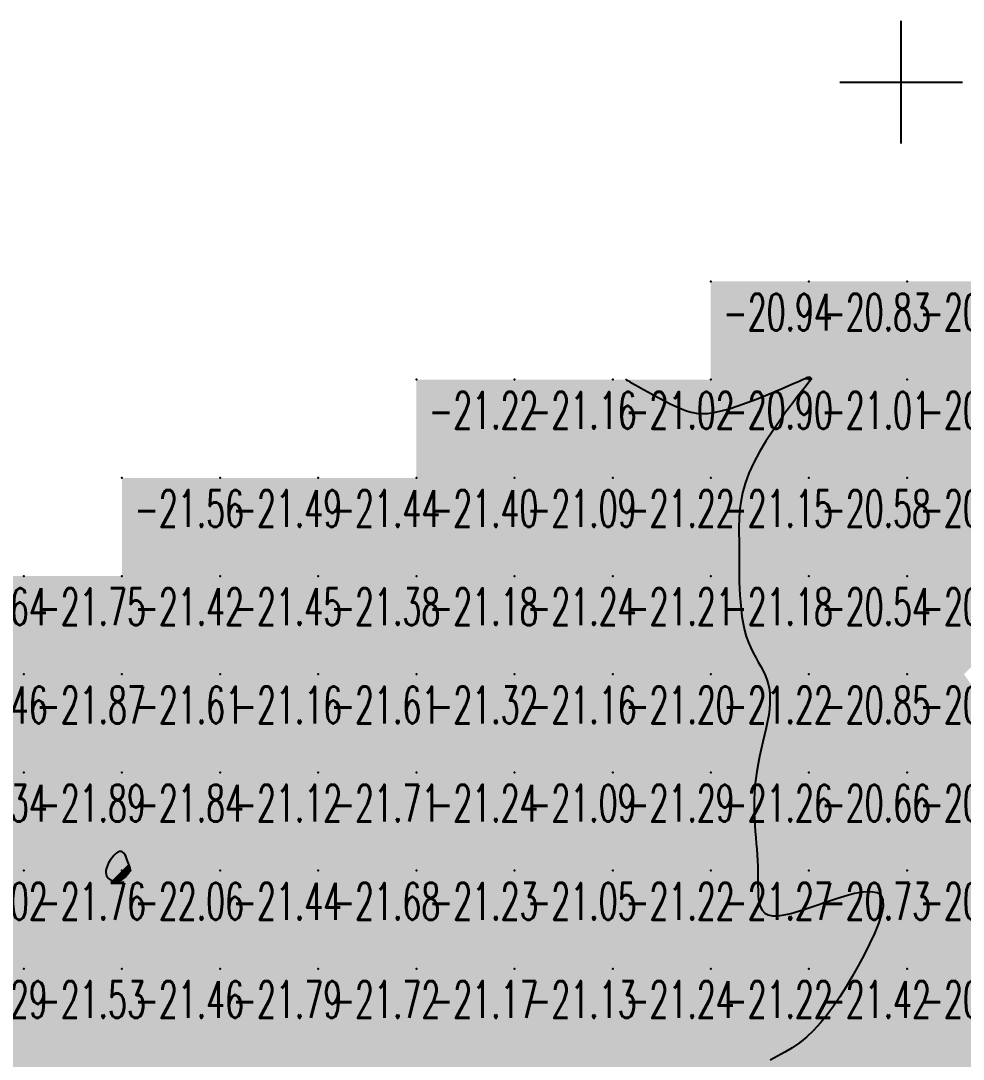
# Model space of a CAD drawing. Header units: millimetres. Extents: x 88261 to 90953, y 390274 to 392322.
# Drawn here: x 88909.9 to 89006, y 391898 to 392003.8 of the extents above; entities that cross this region are included whole.
import ezdxf
from ezdxf.enums import TextEntityAlignment as Align

# ---------------------------------------------------------------- set-up
doc = ezdxf.new("R2010")
doc.units = ezdxf.units.MM
doc.header["$LTSCALE"] = 25
for name, color, linetype in [('Carroyage(1)_Croix', 7, 'Continuous'), ('CN_03_00', 7, 'Continuous'), ('COTEAlt', 7, 'Continuous'), ('TN_COLORIAGE', 7, 'Continuous')]:
    doc.layers.add(name, color=color, linetype=linetype)
doc.styles.add('Simplex 1.0', font='Simplex.shx', dxfattribs={"width": 0.99, "height": 2.5})
doc.styles.get("Standard").update_dxf_attribs({"font": 'times.ttf'})

# ---------------------------------------------------------------- blocks, each defined once
blk = doc.blocks.new('COTE')
at = {"color": 0}
blk.add_point((0, 0), dxfattribs=at)
at = {"layer": 'COTEAlt'}
blk.add_attdef('ALT', text='', height=3.75, dxfattribs=at).set_placement((1.25, -1.25), align=Align.TOP_LEFT)

msp = doc.modelspace()

# ---------------------------------------------------------------- linework, layer by layer
at = {"layer": 'Carroyage(1)_Croix'}
for p, q in [((88999.65, 391991.29), (88999.65, 392003.79)), ((88993.4, 391997.54), (89005.9, 391997.54))]:
    msp.add_line(p, q, dxfattribs=at)
at = {"layer": 'CN_03_00', "elevation": -21, "flags": 128}
msp.add_lwpolyline([(88971.63, 391967.24), (88971.63, 391967.24), (88971.64, 391967.23), (88971.68, 391967.21), (88971.74, 391967.17), (88971.85, 391967.11), (88972.01, 391967.02), (88972.24, 391966.89), (88972.54, 391966.72), (88972.93, 391966.5), (88973.38, 391966.25), (88973.89, 391965.96), (88974.44, 391965.66), (88975.02, 391965.35), (88975.6, 391965.05), (88976.18, 391964.76), (88976.73, 391964.5), (88977.26, 391964.26), (88977.76, 391964.07), (88978.26, 391963.93), (88978.77, 391963.83), (88979.32, 391963.79), (88979.91, 391963.81), (88980.56, 391963.9), (88981.3, 391964.05), (88982.13, 391964.28), (88983.02, 391964.57), (88983.96, 391964.91), (88984.91, 391965.27), (88985.83, 391965.63), (88986.71, 391966), (88987.51, 391966.33), (88988.2, 391966.63), (88988.75, 391966.87), (88989.19, 391967.07), (88989.52, 391967.21), (88989.77, 391967.32), (88989.94, 391967.4), (88990.05, 391967.45), (88990.13, 391967.48), (88990.18, 391967.5), (88990.23, 391967.5), (88990.27, 391967.51), (88990.3, 391967.5), (88990.33, 391967.49), (88990.36, 391967.48), (88990.38, 391967.46), (88990.4, 391967.44), (88990.42, 391967.42), (88990.44, 391967.4), (88990.45, 391967.38), (88990.47, 391967.36), (88990.48, 391967.33), (88990.48, 391967.31), (88990.48, 391967.29), (88990.48, 391967.27), (88990.47, 391967.25), (88990.45, 391967.22), (88990.42, 391967.18), (88990.35, 391967.1), (88990.24, 391966.97), (88990.06, 391966.76), (88989.82, 391966.45), (88989.49, 391966.03), (88989.06, 391965.48), (88988.53, 391964.78), (88987.91, 391963.96), (88987.25, 391963.03), (88986.56, 391962.03), (88985.87, 391960.97), (88985.22, 391959.88), (88984.63, 391958.79), (88984.14, 391957.71), (88983.76, 391956.68), (88983.48, 391955.7), (88983.3, 391954.76), (88983.19, 391953.88), (88983.13, 391953.05), (88983.11, 391952.27), (88983.12, 391951.55), (88983.14, 391950.9), (88983.14, 391950.3), (88983.15, 391949.75), (88983.14, 391949.24), (88983.14, 391948.74), (88983.13, 391948.24), (88983.13, 391947.73), (88983.13, 391947.2), (88983.15, 391946.61), (88983.17, 391945.98), (88983.2, 391945.3), (88983.26, 391944.59), (88983.33, 391943.86), (88983.42, 391943.13), (88983.54, 391942.42), (88983.69, 391941.73), (88983.87, 391941.08), (88984.08, 391940.48), (88984.32, 391939.93), (88984.57, 391939.41), (88984.83, 391938.93), (88985.09, 391938.47), (88985.34, 391938.03), (88985.58, 391937.6), (88985.78, 391937.16), (88985.95, 391936.72), (88986.09, 391936.27), (88986.19, 391935.81), (88986.25, 391935.32), (88986.28, 391934.81), (88986.27, 391934.27), (88986.23, 391933.7), (88986.15, 391933.1), (88986.04, 391932.45), (88985.9, 391931.78), (88985.73, 391931.07), (88985.56, 391930.34), (88985.39, 391929.6), (88985.22, 391928.85), (88985.06, 391928.1), (88984.93, 391927.35), (88984.83, 391926.61), (88984.75, 391925.89), (88984.7, 391925.17), (88984.67, 391924.47), (88984.67, 391923.79), (88984.68, 391923.12), (88984.7, 391922.47), (88984.73, 391921.83), (88984.78, 391921.22), (88984.83, 391920.62), (88984.88, 391920.02), (88984.93, 391919.44), (88984.97, 391918.85), (88985.01, 391918.26), (88985.04, 391917.66), (88985.05, 391917.05), (88985.05, 391916.43), (88985.05, 391915.8), (88985.06, 391915.19), (88985.09, 391914.61), (88985.16, 391914.08), (88985.28, 391913.6), (88985.47, 391913.21), (88985.74, 391912.92), (88986.1, 391912.73), (88986.55, 391912.64), (88987.09, 391912.65), (88987.71, 391912.73), (88988.41, 391912.89), (88989.18, 391913.11), (88990.03, 391913.38), (88990.95, 391913.69), (88991.93, 391914.02), (88992.94, 391914.36), (88993.94, 391914.67), (88994.9, 391914.93), (88995.78, 391915.09), (88996.55, 391915.13), (88997.16, 391915.03), (88997.58, 391914.75), (88997.79, 391914.26), (88997.81, 391913.6), (88997.65, 391912.79), (88997.35, 391911.86), (88996.94, 391910.85), (88996.43, 391909.77), (88995.87, 391908.66), (88995.27, 391907.54), (88994.65, 391906.46), (88994.03, 391905.41), (88993.4, 391904.4), (88992.76, 391903.45), (88992.1, 391902.55), (88991.42, 391901.73), (88990.73, 391900.97), (88990.02, 391900.31), (88989.29, 391899.72), (88988.54, 391899.21), (88987.79, 391898.76), (88987.05, 391898.34), (88986.31, 391897.95)], dxfattribs=at)
at = {"layer": 'CN_03_00', "elevation": -22, "flags": 128}
msp.add_lwpolyline([(88920.35, 391916.43), (88920.48, 391916.52), (88920.61, 391916.62), (88920.72, 391916.73), (88920.82, 391916.84), (88920.91, 391916.95), (88920.98, 391917.07), (88921.03, 391917.18), (88921.06, 391917.28), (88921.07, 391917.38), (88921.07, 391917.49), (88921.05, 391917.59), (88921.01, 391917.71), (88920.97, 391917.84), (88920.92, 391917.98), (88920.86, 391918.14), (88920.79, 391918.32), (88920.72, 391918.51), (88920.64, 391918.7), (88920.54, 391918.87), (88920.44, 391919.02), (88920.31, 391919.13), (88920.17, 391919.19), (88920.01, 391919.18), (88919.83, 391919.11), (88919.63, 391918.97), (88919.43, 391918.77), (88919.24, 391918.55), (88919.05, 391918.29), (88918.89, 391918.02), (88918.76, 391917.76), (88918.66, 391917.5), (88918.61, 391917.27), (88918.6, 391917.06), (88918.63, 391916.87), (88918.68, 391916.71), (88918.77, 391916.57), (88918.87, 391916.45), (88918.99, 391916.36), (88919.12, 391916.28), (88919.25, 391916.23), (88919.38, 391916.19), (88919.52, 391916.17), (88919.66, 391916.18), (88919.8, 391916.19), (88919.94, 391916.23), (88920.08, 391916.28), (88920.22, 391916.35), (88920.35, 391916.43)], close=True, dxfattribs=at)
at = {"layer": 'TN_COLORIAGE', "color": 223}
for points in [[(88980.25, 391977.24, -20.83), (88980.25, 391967.24, -20.83), (88990.25, 391977.24, -20.83)], [(88989.67, 391967.24, -20.83), (88990.25, 391967.58, -20.83), (88980.25, 391967.24, -20.83), (88990.25, 391977.24, -20.83)], [(88990.25, 391967.58, -20.68), (88990.44, 391967.43, -20.68), (88990.25, 391977.24, -20.68), (89000.25, 391977.24, -20.68)], [(88990.53, 391967.24, -20.68), (88990.44, 391967.43, -20.68), (89000.25, 391967.24, -20.68), (89000.25, 391977.24, -20.68)], [(89010.25, 391967.24, -20.8), (89010.25, 391977.24, -20.8), (89000.25, 391967.24, -20.8)], [(89000.25, 391977.24, -20.64), (89000.25, 391967.24, -20.64), (89010.25, 391977.24, -20.64)], [(88971.63, 391967.24, -20.9), (88977.13, 391964.12, -20.9), (88980.25, 391967.24, -20.9)], [(88980.25, 391963.24, -20.9), (88977.13, 391964.12, -20.9), (88980.25, 391967.24, -20.9)], [(88989.67, 391967.24, -20.9), (88980.25, 391963.24, -20.9), (88980.25, 391967.24, -20.9)], [(88990.25, 391967.1, -20.58), (88982.84, 391957.24, -20.58), (88990.25, 391957.24, -20.58)], [(88990.53, 391967.24, -20.58), (88990.25, 391967.1, -20.58), (89000.25, 391967.24, -20.58), (88990.25, 391957.24, -20.58)], [(88990.25, 391957.24, -20.8), (89000.25, 391957.24, -20.8), (89000.25, 391967.24, -20.8)], [(89000.25, 391967.24, -20.57), (89000.25, 391957.24, -20.57), (89010.25, 391967.24, -20.57)], [(89000.25, 391957.24, -20.57), (89010.25, 391957.24, -20.57), (89010.25, 391967.24, -20.57)], [(88982.84, 391957.24, -20.58), (88983.24, 391950.23, -20.58), (88990.25, 391957.24, -20.58)], [(88983.24, 391950.23, -20.54), (88983.03, 391947.24, -20.54), (88990.25, 391957.24, -20.54), (88990.25, 391947.24, -20.54)], [(88990.25, 391957.24, -20.72), (88990.25, 391947.24, -20.72), (89000.25, 391957.24, -20.72)], [(88990.25, 391947.24, -20.72), (89000.25, 391947.24, -20.72), (89000.25, 391957.24, -20.72)], [(89000.25, 391947.24, -20.76), (89010.25, 391947.24, -20.76), (89010.25, 391957.24, -20.76)], [(89000.25, 391957.24, -20.76), (89000.25, 391947.24, -20.76), (89010.25, 391957.24, -20.76)], [(88983.03, 391947.24, -20.54), (88983.51, 391940.5, -20.54), (88990.25, 391947.24, -20.54)], [(88986.16, 391937.24, -20.54), (88983.51, 391940.5, -20.54), (88990.25, 391937.24, -20.54), (88990.25, 391947.24, -20.54)], [(88990.25, 391947.24, -20.06), (88990.25, 391937.24, -20.06), (89000.25, 391947.24, -20.06)], [(88990.25, 391937.24, -20.06), (89000.25, 391937.24, -20.06), (89000.25, 391947.24, -20.06)], [(89000.25, 391947.24, -20.36), (89000.25, 391937.24, -20.36), (89010.25, 391947.24, -20.36)], [(89010.25, 391947.24, -20), (89010.25, 391941.4, -20), (89000.25, 391937.24, -20), (89006.05, 391937.24, -20)], [(88986.54, 391933.53, -20.66), (88984.6, 391927.24, -20.66), (88990.25, 391937.24, -20.66), (88990.25, 391927.24, -20.66)], [(88986.16, 391937.24, -20.85), (88986.54, 391933.53, -20.85), (88990.25, 391937.24, -20.85)], [(88990.25, 391937.24, -20.35), (88990.25, 391927.24, -20.35), (89000.25, 391937.24, -20.35)], [(88990.25, 391927.24, -20.35), (89000.25, 391927.24, -20.35), (89000.25, 391937.24, -20.35)], [(89000.25, 391927.24, -20), (89007.78, 391934.78, -20), (89000.25, 391937.24, -20), (89006.05, 391937.24, -20)], [(89000.25, 391927.24, -20), (89007.78, 391934.78, -20), (89010.25, 391927.24, -20), (89010.25, 391933.93, -20)], [(88984.6, 391927.24, -20.66), (88984.64, 391921.63, -20.66), (88990.25, 391927.24, -20.66)], [(88985.24, 391917.24, -20.66), (88984.64, 391921.63, -20.66), (88990.25, 391917.24, -20.66), (88990.25, 391927.24, -20.66)], [(88990.25, 391917.24, -20.78), (89000.25, 391917.24, -20.78), (89000.25, 391927.24, -20.78)], [(88990.25, 391927.24, -20.78), (88990.25, 391917.24, -20.78), (89000.25, 391927.24, -20.78)], [(89000.25, 391927.24, -20.51), (89000.25, 391917.24, -20.51), (89010.25, 391927.24, -20.51)], [(89000.25, 391917.24, -20.51), (89010.25, 391917.24, -20.51), (89010.25, 391927.24, -20.51)], [(88984.74, 391911.73, -20.73), (88985.24, 391917.24, -20.73), (88990.25, 391917.24, -20.73)], [(88984.74, 391911.73, -20.73), (88990.25, 391913.36, -20.73), (88990.25, 391917.24, -20.73)], [(88999.98, 391916.97, -20.73), (88990.25, 391913.36, -20.73), (89000.25, 391917.24, -20.73), (88990.25, 391917.24, -20.73)], [(88999.98, 391916.97, -20.59), (88995.34, 391907.24, -20.59), (89000.25, 391917.24, -20.59), (89000.25, 391907.24, -20.59)], [(89000.25, 391907.24, -20.76), (89010.25, 391907.24, -20.76), (89010.25, 391917.24, -20.76)], [(89000.25, 391917.24, -20.76), (89000.25, 391907.24, -20.76), (89010.25, 391917.24, -20.76)], [(88990.25, 391897.24, -20.59), (89000.25, 391897.24, -20.59), (89000.25, 391907.24, -20.59)], [(88990.25, 391899.34, -20.59), (88995.34, 391907.24, -20.59), (88990.25, 391897.24, -20.59), (89000.25, 391907.24, -20.59)], [(89000.25, 391907.24, -20.59), (89000.25, 391897.24, -20.59), (89010.25, 391907.24, -20.59)], [(89000.25, 391897.24, -20.59), (89010.25, 391897.24, -20.59), (89010.25, 391907.24, -20.59)], [(88983.78, 391897.24, -20.89), (88990.25, 391899.34, -20.89), (88990.25, 391897.24, -20.89)]]:
    msp.add_solid(points, dxfattribs=at)
at = {"layer": 'TN_COLORIAGE', "color": 233}
for points in [[(88990.25, 391967.58, -21.01), (88989.67, 391967.24, -21.01), (88990.25, 391967.24, -21.01)], [(88990.44, 391967.43, -21.01), (88990.25, 391967.58, -21.01), (88990.25, 391967.24, -21.01)], [(88990.44, 391967.43, -21.01), (88990.53, 391967.24, -21.01), (88990.25, 391967.24, -21.01)], [(88950.25, 391967.24, -21.16), (88950.25, 391957.24, -21.16), (88960.25, 391967.24, -21.16)], [(88960.25, 391957.24, -21.4), (88960.25, 391967.24, -21.4), (88950.25, 391957.24, -21.4)], [(88960.25, 391967.24, -21.02), (88960.25, 391957.24, -21.02), (88970.25, 391967.24, -21.02)], [(88970.25, 391957.24, -21.09), (88970.25, 391967.24, -21.09), (88960.25, 391957.24, -21.09)], [(88970.25, 391957.24, -21), (88977.13, 391964.12, -21), (88970.25, 391967.24, -21), (88971.63, 391967.24, -21)], [(88980.25, 391957.24, -21), (88982.84, 391957.24, -21), (88990.25, 391967.24, -21), (88990.25, 391967.1, -21)], [(88980.25, 391957.24, -21), (88980.25, 391963.24, -21), (88990.25, 391967.24, -21), (88989.67, 391967.24, -21)], [(88990.25, 391967.1, -21.01), (88990.53, 391967.24, -21.01), (88990.25, 391967.24, -21.01)], [(88970.25, 391957.24, -21), (88977.13, 391964.12, -21), (88980.25, 391957.24, -21), (88980.25, 391963.24, -21)], [(88920.25, 391957.24, -21.49), (88920.25, 391947.24, -21.49), (88930.25, 391957.24, -21.49)], [(88930.25, 391947.24, -21.42), (88930.25, 391957.24, -21.42), (88920.25, 391947.24, -21.42)], [(88930.25, 391957.24, -21.44), (88930.25, 391947.24, -21.44), (88940.25, 391957.24, -21.44)], [(88940.25, 391947.24, -21.45), (88940.25, 391957.24, -21.45), (88930.25, 391947.24, -21.45)], [(88950.25, 391947.24, -21.38), (88950.25, 391957.24, -21.38), (88940.25, 391947.24, -21.38)], [(88940.25, 391957.24, -21.4), (88940.25, 391947.24, -21.4), (88950.25, 391957.24, -21.4)], [(88950.25, 391947.24, -21.09), (88960.25, 391947.24, -21.09), (88960.25, 391957.24, -21.09)], [(88950.25, 391957.24, -21.09), (88950.25, 391947.24, -21.09), (88960.25, 391957.24, -21.09)], [(88960.25, 391957.24, -21.22), (88960.25, 391947.24, -21.22), (88970.25, 391957.24, -21.22)], [(88960.25, 391947.24, -21.22), (88970.25, 391947.24, -21.22), (88970.25, 391957.24, -21.22)], [(88970.25, 391947.24, -21.15), (88980.25, 391947.24, -21.15), (88980.25, 391957.24, -21.15)], [(88970.25, 391957.24, -21.15), (88970.25, 391947.24, -21.15), (88980.25, 391957.24, -21.15)], [(88980.25, 391947.24, -21), (88983.24, 391950.23, -21), (88980.25, 391957.24, -21), (88982.84, 391957.24, -21)], [(88983.03, 391947.24, -21.18), (88983.24, 391950.23, -21.18), (88980.25, 391947.24, -21.18)], [(88900.25, 391947.24, -21.75), (88900.25, 391937.24, -21.75), (88910.25, 391947.24, -21.75)], [(88910.25, 391937.24, -21.46), (88910.25, 391947.24, -21.46), (88900.25, 391937.24, -21.46)], [(88920.25, 391937.24, -21.87), (88920.25, 391947.24, -21.87), (88910.25, 391937.24, -21.87)], [(88910.25, 391947.24, -21.42), (88910.25, 391937.24, -21.42), (88920.25, 391947.24, -21.42)], [(88920.25, 391937.24, -21.45), (88930.25, 391937.24, -21.45), (88930.25, 391947.24, -21.45)], [(88920.25, 391947.24, -21.45), (88920.25, 391937.24, -21.45), (88930.25, 391947.24, -21.45)], [(88930.25, 391947.24, -21.38), (88930.25, 391937.24, -21.38), (88940.25, 391947.24, -21.38)], [(88930.25, 391937.24, -21.38), (88940.25, 391937.24, -21.38), (88940.25, 391947.24, -21.38)], [(88940.25, 391947.24, -21.18), (88940.25, 391937.24, -21.18), (88950.25, 391947.24, -21.18)], [(88940.25, 391937.24, -21.18), (88950.25, 391937.24, -21.18), (88950.25, 391947.24, -21.18)], [(88950.25, 391947.24, -21.24), (88950.25, 391937.24, -21.24), (88960.25, 391947.24, -21.24)], [(88950.25, 391937.24, -21.24), (88960.25, 391937.24, -21.24), (88960.25, 391947.24, -21.24)], [(88960.25, 391947.24, -21.21), (88960.25, 391937.24, -21.21), (88970.25, 391947.24, -21.21)], [(88960.25, 391937.24, -21.21), (88970.25, 391937.24, -21.21), (88970.25, 391947.24, -21.21)], [(88970.25, 391937.24, -21.18), (88980.25, 391937.24, -21.18), (88980.25, 391947.24, -21.18)], [(88970.25, 391947.24, -21.18), (88970.25, 391937.24, -21.18), (88980.25, 391947.24, -21.18)], [(88980.25, 391937.24, -21), (88983.51, 391940.5, -21), (88980.25, 391947.24, -21), (88983.03, 391947.24, -21)], [(88983.51, 391940.5, -21.22), (88986.16, 391937.24, -21.22), (88980.25, 391937.24, -21.22)], [(88900.25, 391937.24, -21.87), (88900.25, 391927.24, -21.87), (88910.25, 391937.24, -21.87)], [(88900.25, 391927.24, -21.87), (88910.25, 391927.24, -21.87), (88910.25, 391937.24, -21.87)], [(88910.25, 391937.24, -21.61), (88910.25, 391927.24, -21.61), (88920.25, 391937.24, -21.61)], [(88910.25, 391927.24, -21.61), (88920.25, 391927.24, -21.61), (88920.25, 391937.24, -21.61)], [(88920.25, 391937.24, -21.16), (88920.25, 391927.24, -21.16), (88930.25, 391937.24, -21.16)], [(88920.25, 391927.24, -21.16), (88930.25, 391927.24, -21.16), (88930.25, 391937.24, -21.16)], [(88930.25, 391937.24, -21.61), (88930.25, 391927.24, -21.61), (88940.25, 391937.24, -21.61)], [(88930.25, 391927.24, -21.61), (88940.25, 391927.24, -21.61), (88940.25, 391937.24, -21.61)], [(88940.25, 391927.24, -21.32), (88950.25, 391927.24, -21.32), (88950.25, 391937.24, -21.32)], [(88940.25, 391937.24, -21.32), (88940.25, 391927.24, -21.32), (88950.25, 391937.24, -21.32)], [(88950.25, 391937.24, -21.16), (88950.25, 391927.24, -21.16), (88960.25, 391937.24, -21.16)], [(88950.25, 391927.24, -21.16), (88960.25, 391927.24, -21.16), (88960.25, 391937.24, -21.16)], [(88960.25, 391937.24, -21.2), (88960.25, 391927.24, -21.2), (88970.25, 391937.24, -21.2)], [(88960.25, 391927.24, -21.2), (88970.25, 391927.24, -21.2), (88970.25, 391937.24, -21.2)], [(88970.25, 391927.24, -21.22), (88980.25, 391927.24, -21.22), (88980.25, 391937.24, -21.22)], [(88970.25, 391937.24, -21.22), (88970.25, 391927.24, -21.22), (88980.25, 391937.24, -21.22)], [(88980.25, 391927.24, -21), (88986.54, 391933.53, -21), (88980.25, 391937.24, -21), (88986.16, 391937.24, -21)], [(88984.6, 391927.24, -21.26), (88986.54, 391933.53, -21.26), (88980.25, 391927.24, -21.26)], [(88901.98, 391918.97, -21.34), (88900.25, 391917.58, -21.34), (88910.25, 391927.24, -21.34), (88900.25, 391927.24, -21.34)], [(88901.98, 391918.97, -21.76), (88901.15, 391917.24, -21.76), (88910.25, 391927.24, -21.76), (88910.25, 391917.24, -21.76)], [(88920.25, 391919.99, -21.76), (88918.16, 391917.24, -21.76), (88920.25, 391927.24, -21.76), (88910.25, 391917.24, -21.76)], [(88910.25, 391927.24, -21.84), (88910.25, 391917.24, -21.84), (88920.25, 391927.24, -21.84)], [(88920.25, 391919.99, -21.12), (88920.91, 391917.9, -21.12), (88920.25, 391927.24, -21.12), (88930.25, 391927.24, -21.12)], [(88921.25, 391917.24, -21.12), (88920.91, 391917.9, -21.12), (88930.25, 391917.24, -21.12), (88930.25, 391927.24, -21.12)], [(88930.25, 391927.24, -21.71), (88930.25, 391917.24, -21.71), (88940.25, 391927.24, -21.71)], [(88930.25, 391917.24, -21.71), (88940.25, 391917.24, -21.71), (88940.25, 391927.24, -21.71)], [(88940.25, 391927.24, -21.24), (88940.25, 391917.24, -21.24), (88950.25, 391927.24, -21.24)], [(88940.25, 391917.24, -21.24), (88950.25, 391917.24, -21.24), (88950.25, 391927.24, -21.24)], [(88950.25, 391917.24, -21.09), (88960.25, 391917.24, -21.09), (88960.25, 391927.24, -21.09)], [(88950.25, 391927.24, -21.09), (88950.25, 391917.24, -21.09), (88960.25, 391927.24, -21.09)], [(88960.25, 391927.24, -21.29), (88960.25, 391917.24, -21.29), (88970.25, 391927.24, -21.29)], [(88960.25, 391917.24, -21.29), (88970.25, 391917.24, -21.29), (88970.25, 391927.24, -21.29)], [(88970.25, 391927.24, -21.26), (88970.25, 391917.24, -21.26), (88980.25, 391927.24, -21.26)], [(88970.25, 391917.24, -21.26), (88980.25, 391917.24, -21.26), (88980.25, 391927.24, -21.26)], [(88980.25, 391917.24, -21), (88984.64, 391921.63, -21), (88980.25, 391927.24, -21), (88984.6, 391927.24, -21)], [(88984.64, 391921.63, -21.27), (88985.24, 391917.24, -21.27), (88980.25, 391917.24, -21.27)], [(88901.15, 391917.24, -21.76), (88905.78, 391912.77, -21.76), (88910.25, 391917.24, -21.76)], [(88905.78, 391912.77, -21.53), (88904.09, 391907.24, -21.53), (88910.25, 391917.24, -21.53), (88910.25, 391907.24, -21.53)], [(88918.16, 391917.24, -21.53), (88919.07, 391916.06, -21.53), (88910.25, 391917.24, -21.53), (88910.25, 391907.24, -21.53)], [(88920.25, 391907.24, -21.44), (88930.25, 391907.24, -21.44), (88930.25, 391917.24, -21.44)], [(88920.25, 391916.2, -21.44), (88921.25, 391917.24, -21.44), (88920.25, 391907.24, -21.44), (88930.25, 391917.24, -21.44)], [(88930.25, 391917.24, -21.68), (88930.25, 391907.24, -21.68), (88940.25, 391917.24, -21.68)], [(88930.25, 391907.24, -21.68), (88940.25, 391907.24, -21.68), (88940.25, 391917.24, -21.68)], [(88940.25, 391917.24, -21.23), (88940.25, 391907.24, -21.23), (88950.25, 391917.24, -21.23)], [(88940.25, 391907.24, -21.23), (88950.25, 391907.24, -21.23), (88950.25, 391917.24, -21.23)], [(88950.25, 391917.24, -21.05), (88950.25, 391907.24, -21.05), (88960.25, 391917.24, -21.05)], [(88950.25, 391907.24, -21.05), (88960.25, 391907.24, -21.05), (88960.25, 391917.24, -21.05)], [(88960.25, 391907.24, -21.22), (88970.25, 391907.24, -21.22), (88970.25, 391917.24, -21.22)], [(88960.25, 391917.24, -21.22), (88960.25, 391907.24, -21.22), (88970.25, 391917.24, -21.22)], [(88970.25, 391917.24, -21.27), (88970.25, 391907.24, -21.27), (88980.25, 391917.24, -21.27)], [(88970.25, 391907.24, -21.27), (88980.25, 391907.24, -21.27), (88980.25, 391917.24, -21.27)], [(88980.25, 391917.24, -21), (88985.24, 391917.24, -21), (88980.25, 391907.24, -21), (88984.74, 391911.73, -21)], [(88995.34, 391907.24, -21.42), (88999.98, 391916.97, -21.42), (88990.25, 391907.24, -21.42)], [(88990.25, 391913.36, -21.42), (88999.98, 391916.97, -21.42), (88990.25, 391907.24, -21.42)], [(88919.07, 391916.06, -21.46), (88920.25, 391916.2, -21.46), (88910.25, 391907.24, -21.46), (88920.25, 391907.24, -21.46)], [(88990.25, 391907.24, -21), (88990.25, 391913.36, -21), (88980.25, 391907.24, -21), (88984.74, 391911.73, -21)], [(88903.83, 391900.82, -21.53), (88904.09, 391907.24, -21.53), (88910.25, 391907.24, -21.53)], [(88904.73, 391897.24, -21.53), (88903.83, 391900.82, -21.53), (88910.25, 391897.24, -21.53), (88910.25, 391907.24, -21.53)], [(88910.25, 391907.24, -21.46), (88910.25, 391897.24, -21.46), (88920.25, 391907.24, -21.46)], [(88910.25, 391897.24, -21.46), (88920.25, 391897.24, -21.46), (88920.25, 391907.24, -21.46)], [(88920.25, 391907.24, -21.79), (88920.25, 391897.24, -21.79), (88930.25, 391907.24, -21.79)], [(88920.25, 391897.24, -21.79), (88930.25, 391897.24, -21.79), (88930.25, 391907.24, -21.79)], [(88930.25, 391897.24, -21.72), (88940.25, 391897.24, -21.72), (88940.25, 391907.24, -21.72)], [(88930.25, 391907.24, -21.72), (88930.25, 391897.24, -21.72), (88940.25, 391907.24, -21.72)], [(88940.25, 391907.24, -21.17), (88940.25, 391897.24, -21.17), (88950.25, 391907.24, -21.17)], [(88940.25, 391897.24, -21.17), (88950.25, 391897.24, -21.17), (88950.25, 391907.24, -21.17)], [(88950.25, 391907.24, -21.13), (88950.25, 391897.24, -21.13), (88960.25, 391907.24, -21.13)], [(88950.25, 391897.24, -21.13), (88960.25, 391897.24, -21.13), (88960.25, 391907.24, -21.13)], [(88960.25, 391897.24, -21.24), (88970.25, 391897.24, -21.24), (88970.25, 391907.24, -21.24)], [(88960.25, 391907.24, -21.24), (88960.25, 391897.24, -21.24), (88970.25, 391907.24, -21.24)], [(88970.25, 391897.24, -21.22), (88980.25, 391897.24, -21.22), (88980.25, 391907.24, -21.22)], [(88970.25, 391907.24, -21.22), (88970.25, 391897.24, -21.22), (88980.25, 391907.24, -21.22)], [(88990.25, 391907.24, -21), (88990.25, 391899.34, -21), (88980.25, 391897.24, -21), (88983.78, 391897.24, -21)], [(88980.25, 391907.24, -21.42), (88980.25, 391897.24, -21.42), (88990.25, 391907.24, -21.42)], [(88995.34, 391907.24, -21.42), (88990.25, 391899.34, -21.42), (88990.25, 391907.24, -21.42)]]:
    msp.add_solid(points, dxfattribs=at)
at = {"layer": 'TN_COLORIAGE', "color": 243}
for points in [[(88918.16, 391917.24, -22.06), (88920.25, 391919.99, -22.06), (88920.25, 391917.24, -22.06)], [(88920.91, 391917.9, -22.06), (88920.25, 391919.99, -22.06), (88920.25, 391917.24, -22.06)], [(88920.91, 391917.9, -22.06), (88921.25, 391917.24, -22.06), (88920.25, 391917.24, -22.06)], [(88919.07, 391916.06, -22.06), (88918.16, 391917.24, -22.06), (88920.25, 391917.24, -22.06)], [(88920.25, 391916.2, -22.06), (88919.07, 391916.06, -22.06), (88920.25, 391917.24, -22.06)], [(88921.25, 391917.24, -22.06), (88920.25, 391916.2, -22.06), (88920.25, 391917.24, -22.06)]]:
    msp.add_solid(points, dxfattribs=at)

# ---------------------------------------------------------------- block references
at = {"layer": 'COTEAlt'}
ref = msp.add_blockref('COTE', (88980.25, 391977.24), dxfattribs=at)
ref.add_attrib('ALT', '-20.94', dxfattribs={"height": 3.75, "style": 'Simplex 1.0', "width": 0.6}).set_placement((88981.5, 391975.99), align=Align.TOP_LEFT)
ref = msp.add_blockref('COTE', (88990.25, 391977.24), dxfattribs=at)
ref.add_attrib('ALT', '-20.83', dxfattribs={"height": 3.75, "style": 'Simplex 1.0', "width": 0.6}).set_placement((88991.5, 391975.99), align=Align.TOP_LEFT)
ref = msp.add_blockref('COTE', (89000.25, 391977.24), dxfattribs=at)
ref.add_attrib('ALT', '-20.68', dxfattribs={"height": 3.75, "style": 'Simplex 1.0', "width": 0.6}).set_placement((89001.5, 391975.99), align=Align.TOP_LEFT)
ref = msp.add_blockref('COTE', (88950.25, 391967.24), dxfattribs=at)
ref.add_attrib('ALT', '-21.22', dxfattribs={"height": 3.75, "style": 'Simplex 1.0', "width": 0.6}).set_placement((88951.5, 391965.99), align=Align.TOP_LEFT)
ref = msp.add_blockref('COTE', (88960.25, 391967.24), dxfattribs=at)
ref.add_attrib('ALT', '-21.16', dxfattribs={"height": 3.75, "style": 'Simplex 1.0', "width": 0.6}).set_placement((88961.5, 391965.99), align=Align.TOP_LEFT)
ref = msp.add_blockref('COTE', (88970.25, 391967.24), dxfattribs=at)
ref.add_attrib('ALT', '-21.02', dxfattribs={"height": 3.75, "style": 'Simplex 1.0', "width": 0.6}).set_placement((88971.5, 391965.99), align=Align.TOP_LEFT)
ref = msp.add_blockref('COTE', (88980.25, 391967.24), dxfattribs=at)
ref.add_attrib('ALT', '-20.90', dxfattribs={"height": 3.75, "style": 'Simplex 1.0', "width": 0.6}).set_placement((88981.5, 391965.99), align=Align.TOP_LEFT)
ref = msp.add_blockref('COTE', (88990.25, 391967.24), dxfattribs=at)
ref.add_attrib('ALT', '-21.01', dxfattribs={"height": 3.75, "style": 'Simplex 1.0', "width": 0.6}).set_placement((88991.5, 391965.99), align=Align.TOP_LEFT)
ref = msp.add_blockref('COTE', (89000.25, 391967.24), dxfattribs=at)
ref.add_attrib('ALT', '-20.80', dxfattribs={"height": 3.75, "style": 'Simplex 1.0', "width": 0.6}).set_placement((89001.5, 391965.99), align=Align.TOP_LEFT)
ref = msp.add_blockref('COTE', (88920.25, 391957.24), dxfattribs=at)
ref.add_attrib('ALT', '-21.56', dxfattribs={"height": 3.75, "style": 'Simplex 1.0', "width": 0.6}).set_placement((88921.5, 391955.99), align=Align.TOP_LEFT)
ref = msp.add_blockref('COTE', (88930.25, 391957.24), dxfattribs=at)
ref.add_attrib('ALT', '-21.49', dxfattribs={"height": 3.75, "style": 'Simplex 1.0', "width": 0.6}).set_placement((88931.5, 391955.99), align=Align.TOP_LEFT)
ref = msp.add_blockref('COTE', (88940.25, 391957.24), dxfattribs=at)
ref.add_attrib('ALT', '-21.44', dxfattribs={"height": 3.75, "style": 'Simplex 1.0', "width": 0.6}).set_placement((88941.5, 391955.99), align=Align.TOP_LEFT)
ref = msp.add_blockref('COTE', (88950.25, 391957.24), dxfattribs=at)
ref.add_attrib('ALT', '-21.40', dxfattribs={"height": 3.75, "style": 'Simplex 1.0', "width": 0.6}).set_placement((88951.5, 391955.99), align=Align.TOP_LEFT)
ref = msp.add_blockref('COTE', (88960.25, 391957.24), dxfattribs=at)
ref.add_attrib('ALT', '-21.09', dxfattribs={"height": 3.75, "style": 'Simplex 1.0', "width": 0.6}).set_placement((88961.5, 391955.99), align=Align.TOP_LEFT)
ref = msp.add_blockref('COTE', (88970.25, 391957.24), dxfattribs=at)
ref.add_attrib('ALT', '-21.22', dxfattribs={"height": 3.75, "style": 'Simplex 1.0', "width": 0.6}).set_placement((88971.5, 391955.99), align=Align.TOP_LEFT)
ref = msp.add_blockref('COTE', (88980.25, 391957.24), dxfattribs=at)
ref.add_attrib('ALT', '-21.15', dxfattribs={"height": 3.75, "style": 'Simplex 1.0', "width": 0.6}).set_placement((88981.5, 391955.99), align=Align.TOP_LEFT)
ref = msp.add_blockref('COTE', (88990.25, 391957.24), dxfattribs=at)
ref.add_attrib('ALT', '-20.58', dxfattribs={"height": 3.75, "style": 'Simplex 1.0', "width": 0.6}).set_placement((88991.5, 391955.99), align=Align.TOP_LEFT)
ref = msp.add_blockref('COTE', (89000.25, 391957.24), dxfattribs=at)
ref.add_attrib('ALT', '-20.72', dxfattribs={"height": 3.75, "style": 'Simplex 1.0', "width": 0.6}).set_placement((89001.5, 391955.99), align=Align.TOP_LEFT)
ref = msp.add_blockref('COTE', (88900.25, 391947.24), dxfattribs=at)
ref.add_attrib('ALT', '-21.64', dxfattribs={"height": 3.75, "style": 'Simplex 1.0', "width": 0.6}).set_placement((88901.5, 391945.99), align=Align.TOP_LEFT)
ref = msp.add_blockref('COTE', (88910.25, 391947.24), dxfattribs=at)
ref.add_attrib('ALT', '-21.75', dxfattribs={"height": 3.75, "style": 'Simplex 1.0', "width": 0.6}).set_placement((88911.5, 391945.99), align=Align.TOP_LEFT)
ref = msp.add_blockref('COTE', (88920.25, 391947.24), dxfattribs=at)
ref.add_attrib('ALT', '-21.42', dxfattribs={"height": 3.75, "style": 'Simplex 1.0', "width": 0.6}).set_placement((88921.5, 391945.99), align=Align.TOP_LEFT)
ref = msp.add_blockref('COTE', (88930.25, 391947.24), dxfattribs=at)
ref.add_attrib('ALT', '-21.45', dxfattribs={"height": 3.75, "style": 'Simplex 1.0', "width": 0.6}).set_placement((88931.5, 391945.99), align=Align.TOP_LEFT)
ref = msp.add_blockref('COTE', (88940.25, 391947.24), dxfattribs=at)
ref.add_attrib('ALT', '-21.38', dxfattribs={"height": 3.75, "style": 'Simplex 1.0', "width": 0.6}).set_placement((88941.5, 391945.99), align=Align.TOP_LEFT)
ref = msp.add_blockref('COTE', (88950.25, 391947.24), dxfattribs=at)
ref.add_attrib('ALT', '-21.18', dxfattribs={"height": 3.75, "style": 'Simplex 1.0', "width": 0.6}).set_placement((88951.5, 391945.99), align=Align.TOP_LEFT)
ref = msp.add_blockref('COTE', (88960.25, 391947.24), dxfattribs=at)
ref.add_attrib('ALT', '-21.24', dxfattribs={"height": 3.75, "style": 'Simplex 1.0', "width": 0.6}).set_placement((88961.5, 391945.99), align=Align.TOP_LEFT)
ref = msp.add_blockref('COTE', (88970.25, 391947.24), dxfattribs=at)
ref.add_attrib('ALT', '-21.21', dxfattribs={"height": 3.75, "style": 'Simplex 1.0', "width": 0.6}).set_placement((88971.5, 391945.99), align=Align.TOP_LEFT)
ref = msp.add_blockref('COTE', (88980.25, 391947.24), dxfattribs=at)
ref.add_attrib('ALT', '-21.18', dxfattribs={"height": 3.75, "style": 'Simplex 1.0', "width": 0.6}).set_placement((88981.5, 391945.99), align=Align.TOP_LEFT)
ref = msp.add_blockref('COTE', (88990.25, 391947.24), dxfattribs=at)
ref.add_attrib('ALT', '-20.54', dxfattribs={"height": 3.75, "style": 'Simplex 1.0', "width": 0.6}).set_placement((88991.5, 391945.99), align=Align.TOP_LEFT)
ref = msp.add_blockref('COTE', (89000.25, 391947.24), dxfattribs=at)
ref.add_attrib('ALT', '-20.06', dxfattribs={"height": 3.75, "style": 'Simplex 1.0', "width": 0.6}).set_placement((89001.5, 391945.99), align=Align.TOP_LEFT)
ref = msp.add_blockref('COTE', (88900.25, 391937.24), dxfattribs=at)
ref.add_attrib('ALT', '-21.46', dxfattribs={"height": 3.75, "style": 'Simplex 1.0', "width": 0.6}).set_placement((88901.5, 391935.99), align=Align.TOP_LEFT)
ref = msp.add_blockref('COTE', (88910.25, 391937.24), dxfattribs=at)
ref.add_attrib('ALT', '-21.87', dxfattribs={"height": 3.75, "style": 'Simplex 1.0', "width": 0.6}).set_placement((88911.5, 391935.99), align=Align.TOP_LEFT)
ref = msp.add_blockref('COTE', (88920.25, 391937.24), dxfattribs=at)
ref.add_attrib('ALT', '-21.61', dxfattribs={"height": 3.75, "style": 'Simplex 1.0', "width": 0.6}).set_placement((88921.5, 391935.99), align=Align.TOP_LEFT)
ref = msp.add_blockref('COTE', (88930.25, 391937.24), dxfattribs=at)
ref.add_attrib('ALT', '-21.16', dxfattribs={"height": 3.75, "style": 'Simplex 1.0', "width": 0.6}).set_placement((88931.5, 391935.99), align=Align.TOP_LEFT)
ref = msp.add_blockref('COTE', (88940.25, 391937.24), dxfattribs=at)
ref.add_attrib('ALT', '-21.61', dxfattribs={"height": 3.75, "style": 'Simplex 1.0', "width": 0.6}).set_placement((88941.5, 391935.99), align=Align.TOP_LEFT)
ref = msp.add_blockref('COTE', (88950.25, 391937.24), dxfattribs=at)
ref.add_attrib('ALT', '-21.32', dxfattribs={"height": 3.75, "style": 'Simplex 1.0', "width": 0.6}).set_placement((88951.5, 391935.99), align=Align.TOP_LEFT)
ref = msp.add_blockref('COTE', (88960.25, 391937.24), dxfattribs=at)
ref.add_attrib('ALT', '-21.16', dxfattribs={"height": 3.75, "style": 'Simplex 1.0', "width": 0.6}).set_placement((88961.5, 391935.99), align=Align.TOP_LEFT)
ref = msp.add_blockref('COTE', (88970.25, 391937.24), dxfattribs=at)
ref.add_attrib('ALT', '-21.20', dxfattribs={"height": 3.75, "style": 'Simplex 1.0', "width": 0.6}).set_placement((88971.5, 391935.99), align=Align.TOP_LEFT)
ref = msp.add_blockref('COTE', (88980.25, 391937.24), dxfattribs=at)
ref.add_attrib('ALT', '-21.22', dxfattribs={"height": 3.75, "style": 'Simplex 1.0', "width": 0.6}).set_placement((88981.5, 391935.99), align=Align.TOP_LEFT)
ref = msp.add_blockref('COTE', (88990.25, 391937.24), dxfattribs=at)
ref.add_attrib('ALT', '-20.85', dxfattribs={"height": 3.75, "style": 'Simplex 1.0', "width": 0.6}).set_placement((88991.5, 391935.99), align=Align.TOP_LEFT)
ref = msp.add_blockref('COTE', (89000.25, 391937.24), dxfattribs=at)
ref.add_attrib('ALT', '-20.35', dxfattribs={"height": 3.75, "style": 'Simplex 1.0', "width": 0.6}).set_placement((89001.5, 391935.99), align=Align.TOP_LEFT)
ref = msp.add_blockref('COTE', (88900.25, 391927.24), dxfattribs=at)
ref.add_attrib('ALT', '-21.34', dxfattribs={"height": 3.75, "style": 'Simplex 1.0', "width": 0.6}).set_placement((88901.5, 391925.99), align=Align.TOP_LEFT)
ref = msp.add_blockref('COTE', (88910.25, 391927.24), dxfattribs=at)
ref.add_attrib('ALT', '-21.89', dxfattribs={"height": 3.75, "style": 'Simplex 1.0', "width": 0.6}).set_placement((88911.5, 391925.99), align=Align.TOP_LEFT)
ref = msp.add_blockref('COTE', (88920.25, 391927.24), dxfattribs=at)
ref.add_attrib('ALT', '-21.84', dxfattribs={"height": 3.75, "style": 'Simplex 1.0', "width": 0.6}).set_placement((88921.5, 391925.99), align=Align.TOP_LEFT)
ref = msp.add_blockref('COTE', (88930.25, 391927.24), dxfattribs=at)
ref.add_attrib('ALT', '-21.12', dxfattribs={"height": 3.75, "style": 'Simplex 1.0', "width": 0.6}).set_placement((88931.5, 391925.99), align=Align.TOP_LEFT)
ref = msp.add_blockref('COTE', (88940.25, 391927.24), dxfattribs=at)
ref.add_attrib('ALT', '-21.71', dxfattribs={"height": 3.75, "style": 'Simplex 1.0', "width": 0.6}).set_placement((88941.5, 391925.99), align=Align.TOP_LEFT)
ref = msp.add_blockref('COTE', (88950.25, 391927.24), dxfattribs=at)
ref.add_attrib('ALT', '-21.24', dxfattribs={"height": 3.75, "style": 'Simplex 1.0', "width": 0.6}).set_placement((88951.5, 391925.99), align=Align.TOP_LEFT)
ref = msp.add_blockref('COTE', (88960.25, 391927.24), dxfattribs=at)
ref.add_attrib('ALT', '-21.09', dxfattribs={"height": 3.75, "style": 'Simplex 1.0', "width": 0.6}).set_placement((88961.5, 391925.99), align=Align.TOP_LEFT)
ref = msp.add_blockref('COTE', (88970.25, 391927.24), dxfattribs=at)
ref.add_attrib('ALT', '-21.29', dxfattribs={"height": 3.75, "style": 'Simplex 1.0', "width": 0.6}).set_placement((88971.5, 391925.99), align=Align.TOP_LEFT)
ref = msp.add_blockref('COTE', (88980.25, 391927.24), dxfattribs=at)
ref.add_attrib('ALT', '-21.26', dxfattribs={"height": 3.75, "style": 'Simplex 1.0', "width": 0.6}).set_placement((88981.5, 391925.99), align=Align.TOP_LEFT)
ref = msp.add_blockref('COTE', (88990.25, 391927.24), dxfattribs=at)
ref.add_attrib('ALT', '-20.66', dxfattribs={"height": 3.75, "style": 'Simplex 1.0', "width": 0.6}).set_placement((88991.5, 391925.99), align=Align.TOP_LEFT)
ref = msp.add_blockref('COTE', (89000.25, 391927.24), dxfattribs=at)
ref.add_attrib('ALT', '-20.78', dxfattribs={"height": 3.75, "style": 'Simplex 1.0', "width": 0.6}).set_placement((89001.5, 391925.99), align=Align.TOP_LEFT)
ref = msp.add_blockref('COTE', (88900.25, 391917.24), dxfattribs=at)
ref.add_attrib('ALT', '-22.02', dxfattribs={"height": 3.75, "style": 'Simplex 1.0', "width": 0.6}).set_placement((88901.5, 391915.99), align=Align.TOP_LEFT)
ref = msp.add_blockref('COTE', (88910.25, 391917.24), dxfattribs=at)
ref.add_attrib('ALT', '-21.76', dxfattribs={"height": 3.75, "style": 'Simplex 1.0', "width": 0.6}).set_placement((88911.5, 391915.99), align=Align.TOP_LEFT)
ref = msp.add_blockref('COTE', (88920.25, 391917.24), dxfattribs=at)
ref.add_attrib('ALT', '-22.06', dxfattribs={"height": 3.75, "style": 'Simplex 1.0', "width": 0.6}).set_placement((88921.5, 391915.99), align=Align.TOP_LEFT)
ref = msp.add_blockref('COTE', (88930.25, 391917.24), dxfattribs=at)
ref.add_attrib('ALT', '-21.44', dxfattribs={"height": 3.75, "style": 'Simplex 1.0', "width": 0.6}).set_placement((88931.5, 391915.99), align=Align.TOP_LEFT)
ref = msp.add_blockref('COTE', (88940.25, 391917.24), dxfattribs=at)
ref.add_attrib('ALT', '-21.68', dxfattribs={"height": 3.75, "style": 'Simplex 1.0', "width": 0.6}).set_placement((88941.5, 391915.99), align=Align.TOP_LEFT)
ref = msp.add_blockref('COTE', (88950.25, 391917.24), dxfattribs=at)
ref.add_attrib('ALT', '-21.23', dxfattribs={"height": 3.75, "style": 'Simplex 1.0', "width": 0.6}).set_placement((88951.5, 391915.99), align=Align.TOP_LEFT)
ref = msp.add_blockref('COTE', (88960.25, 391917.24), dxfattribs=at)
ref.add_attrib('ALT', '-21.05', dxfattribs={"height": 3.75, "style": 'Simplex 1.0', "width": 0.6}).set_placement((88961.5, 391915.99), align=Align.TOP_LEFT)
ref = msp.add_blockref('COTE', (88970.25, 391917.24), dxfattribs=at)
ref.add_attrib('ALT', '-21.22', dxfattribs={"height": 3.75, "style": 'Simplex 1.0', "width": 0.6}).set_placement((88971.5, 391915.99), align=Align.TOP_LEFT)
ref = msp.add_blockref('COTE', (88980.25, 391917.24), dxfattribs=at)
ref.add_attrib('ALT', '-21.27', dxfattribs={"height": 3.75, "style": 'Simplex 1.0', "width": 0.6}).set_placement((88981.5, 391915.99), align=Align.TOP_LEFT)
ref = msp.add_blockref('COTE', (88990.25, 391917.24), dxfattribs=at)
ref.add_attrib('ALT', '-20.73', dxfattribs={"height": 3.75, "style": 'Simplex 1.0', "width": 0.6}).set_placement((88991.5, 391915.99), align=Align.TOP_LEFT)
ref = msp.add_blockref('COTE', (89000.25, 391917.24), dxfattribs=at)
ref.add_attrib('ALT', '-20.99', dxfattribs={"height": 3.75, "style": 'Simplex 1.0', "width": 0.6}).set_placement((89001.5, 391915.99), align=Align.TOP_LEFT)
ref = msp.add_blockref('COTE', (88900.25, 391907.24), dxfattribs=at)
ref.add_attrib('ALT', '-22.29', dxfattribs={"height": 3.75, "style": 'Simplex 1.0', "width": 0.6}).set_placement((88901.5, 391905.99), align=Align.TOP_LEFT)
ref = msp.add_blockref('COTE', (88910.25, 391907.24), dxfattribs=at)
ref.add_attrib('ALT', '-21.53', dxfattribs={"height": 3.75, "style": 'Simplex 1.0', "width": 0.6}).set_placement((88911.5, 391905.99), align=Align.TOP_LEFT)
ref = msp.add_blockref('COTE', (88920.25, 391907.24), dxfattribs=at)
ref.add_attrib('ALT', '-21.46', dxfattribs={"height": 3.75, "style": 'Simplex 1.0', "width": 0.6}).set_placement((88921.5, 391905.99), align=Align.TOP_LEFT)
ref = msp.add_blockref('COTE', (88930.25, 391907.24), dxfattribs=at)
ref.add_attrib('ALT', '-21.79', dxfattribs={"height": 3.75, "style": 'Simplex 1.0', "width": 0.6}).set_placement((88931.5, 391905.99), align=Align.TOP_LEFT)
ref = msp.add_blockref('COTE', (88940.25, 391907.24), dxfattribs=at)
ref.add_attrib('ALT', '-21.72', dxfattribs={"height": 3.75, "style": 'Simplex 1.0', "width": 0.6}).set_placement((88941.5, 391905.99), align=Align.TOP_LEFT)
ref = msp.add_blockref('COTE', (88950.25, 391907.24), dxfattribs=at)
ref.add_attrib('ALT', '-21.17', dxfattribs={"height": 3.75, "style": 'Simplex 1.0', "width": 0.6}).set_placement((88951.5, 391905.99), align=Align.TOP_LEFT)
ref = msp.add_blockref('COTE', (88960.25, 391907.24), dxfattribs=at)
ref.add_attrib('ALT', '-21.13', dxfattribs={"height": 3.75, "style": 'Simplex 1.0', "width": 0.6}).set_placement((88961.5, 391905.99), align=Align.TOP_LEFT)
ref = msp.add_blockref('COTE', (88970.25, 391907.24), dxfattribs=at)
ref.add_attrib('ALT', '-21.24', dxfattribs={"height": 3.75, "style": 'Simplex 1.0', "width": 0.6}).set_placement((88971.5, 391905.99), align=Align.TOP_LEFT)
ref = msp.add_blockref('COTE', (88980.25, 391907.24), dxfattribs=at)
ref.add_attrib('ALT', '-21.22', dxfattribs={"height": 3.75, "style": 'Simplex 1.0', "width": 0.6}).set_placement((88981.5, 391905.99), align=Align.TOP_LEFT)
ref = msp.add_blockref('COTE', (88990.25, 391907.24), dxfattribs=at)
ref.add_attrib('ALT', '-21.42', dxfattribs={"height": 3.75, "style": 'Simplex 1.0', "width": 0.6}).set_placement((88991.5, 391905.99), align=Align.TOP_LEFT)
ref = msp.add_blockref('COTE', (89000.25, 391907.24), dxfattribs=at)
ref.add_attrib('ALT', '-20.59', dxfattribs={"height": 3.75, "style": 'Simplex 1.0', "width": 0.6}).set_placement((89001.5, 391905.99), align=Align.TOP_LEFT)

doc.saveas('drawing.dxf')
